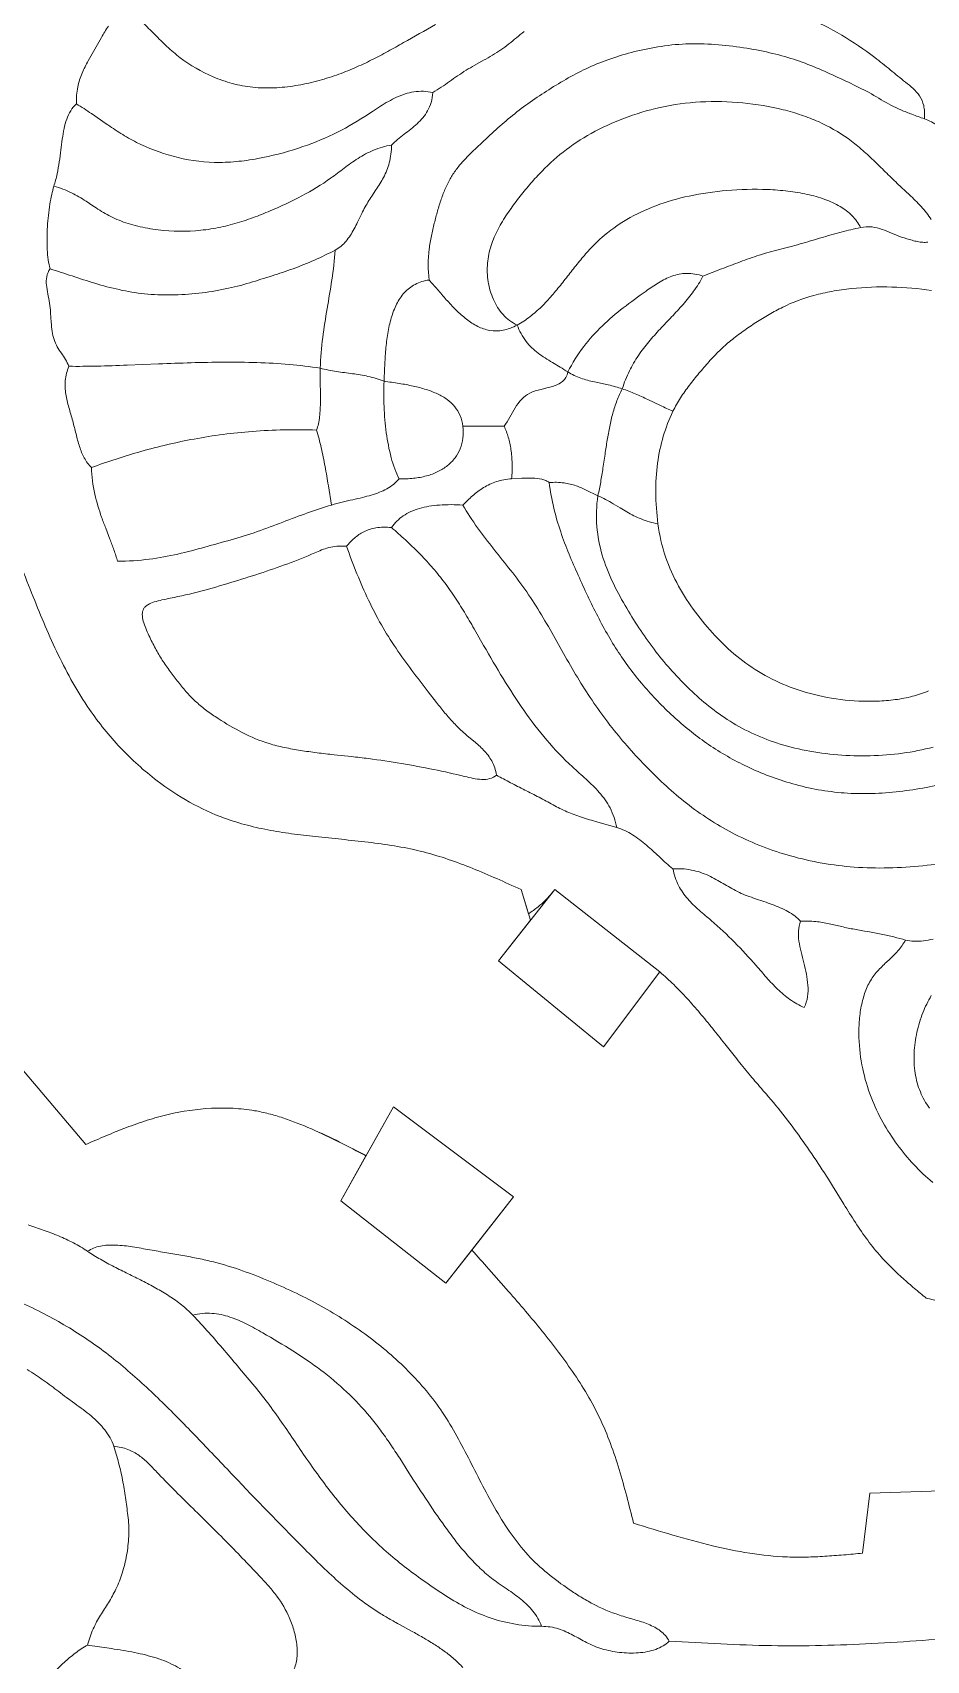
# Model space of a CAD drawing. Header units: millimetres. Extents: x 3808 to 296674, y 522 to 278159.
# Drawn here: x 112461 to 167604, y 89907 to 190394 of the extents above; entities that cross this region are included whole.
import ezdxf

# ---------------------------------------------------------------- set-up
doc = ezdxf.new("R2010")
doc.units = ezdxf.units.MM
for name, color, linetype, lineweight in [('01_MAIN_BUILDING_REBUILT', 7, 'CONTINUOUS', 18), ('02_SHARP_BUILDINGS', 7, 'CONTINUOUS', 18), ('03_SMOOTH_PATHS_WATER_BRIDGES', 7, 'CONTINUOUS', 18)]:
    doc.layers.add(name, color=color, linetype=linetype, lineweight=lineweight)

msp = doc.modelspace()

# ---------------------------------------------------------------- linework, layer by layer
at = {"layer": '01_MAIN_BUILDING_REBUILT'}
for points in [[(169264, 111883, -0.0027743), (167593, 112269, -0.0022976), (166865, 112876, -0.0069326), (166150, 113496, -0.0116647), (165462, 114138, -0.0164795), (164815, 114815, -0.0227242), (163982, 115844, -0.0146463), (163224, 116938, -0.0067218), (162509, 118070), (161806, 119213, 0.0174207), (159727, 122325, 0.0115743), (158602, 123809, 0.0135024), (157407, 125231, -0.0086624), (156654, 126112, -0.004691), (155907, 127034), (155159, 127979, 0.0024326), (154403, 128928, 0.005947), (153632, 129864, 0.0096452), (152839, 130768, 0.0136631), (152016, 131622, 0.0180909), (151157, 132407), (147685, 127778), (141204, 133102), (143177, 135601), (142593, 137500, 0.0026844), (141109, 138165, 0.0081116), (139618, 138795, 0.0136786), (138109, 139357, 0.0193514), (136574, 139815, 0.0191104), (134984, 140152, 0.0122536), (133367, 140391, 0.0055045), (131734, 140572, -0.0011124), (130093, 140741, -0.0066998), (128615, 140916, -0.01227), (127150, 141147, -0.0180159), (125710, 141463, -0.0238113), (124306, 141898, -0.0400846), (122141, 142896, -0.0351685), (120139, 144213, -0.0408077), (117878, 146250, -0.0385411), (115972, 148611, -0.0216994), (114947, 150257, -0.0164502), (114048, 151978, -0.0112366), (113243, 153753, -0.0061441), (112500, 155556, -0.0096737), (111019, 159463, -0.0133511)], [(109259, 129398), (115741, 121759, -0.002765), (116989, 122293, -0.0083146), (118247, 122799, -0.0138826), (119525, 123247, -0.0193447), (120833, 123611, -0.04547), (123495, 123990, -0.0255554), (124835, 123988, -0.0282292), (126157, 123843, -0.0210707), (127020, 123658, -0.0166228), (127897, 123400, -0.0229081), (129664, 122719, -0.0125535), (131398, 121907, -0.0037572), (133041, 121071), (134722, 124074), (142130, 118519), (139565, 115242, 0.0020291), (140599, 114068), (141676, 112853, -0.0036658), (142743, 111625, -0.0070184), (143750, 110417, -0.0074753), (144788, 109095, -0.0121354), (145773, 107735, -0.01701), (146672, 106327, -0.0220694), (147454, 104861, -0.021942), (148110, 103302, -0.015522), (148650, 101690, -0.0091968), (149113, 100044, -0.003041), (149537, 98380, 0.0041729), (151955, 97645, 0.0124881), (154398, 96991, 0.0197358), (156700, 96530, 0.0289662), (159028, 96296, 0.0146217), (160184, 96287, 0.0104066), (161341, 96335, 0.0062119), (162499, 96422, 0.0020636), (163657, 96528), (164120, 100231), (171065, 100463)]]:
    msp.add_lwpolyline(points, format="xyb", dxfattribs=at)
at = {"layer": '02_SHARP_BUILDINGS'}
for points in [[(144676, 137500), (151157, 132407), (147685, 127778), (141204, 133102)], [(134722, 124074), (142130, 118519), (137963, 113194), (131481, 118287)]]:
    msp.add_lwpolyline(points, close=True, dxfattribs=at)
at = {"layer": '03_SMOOTH_PATHS_WATER_BRIDGES'}
for points in [[(137322, 190883, -0.001767), (135351, 189774, -0.0024244), (134374, 189230, -0.0086692), (133379, 188704, -0.0141341), (132334, 188212, -0.0181947), (131208, 187769, -0.0205939), (129982, 187393, -0.0239201), (128684, 187119, -0.0292253), (127358, 186981, -0.0368216), (126044, 187018, -0.0391088), (124782, 187254, -0.0348487), (123599, 187662, -0.0621195), (121564, 188841, -0.0251029), (120744, 189539, -0.0103549), (119995, 190275, 0.0059009), (119241, 191029, 0.0198656)], [(119241, 191029, -0.0059009), (119995, 190275, 0.0103549), (120744, 189539, 0.0251029), (121564, 188841, 0.0621195), (123599, 187662, 0.0348487), (124782, 187254, 0.0391088), (126044, 187018, 0.0368216), (127358, 186981, 0.0292253), (128684, 187119, 0.0239201), (129982, 187393, 0.0205939), (131208, 187769, 0.0181947), (132334, 188212, 0.0141341), (133379, 188704, 0.0086692), (134374, 189230, 0.0024244), (135351, 189774, 0.001767), (137322, 190883, 0.0084118)], [(142787, 190457, 0.0058045), (142316, 190073, -0.0055657), (141845, 189688, -0.0167674), (141355, 189323, -0.0171051), (140833, 188992, -0.0075054), (140288, 188683), (139738, 188379, 0.0109669), (139200, 188063, 0.0116474), (138684, 187724, 0.003064), (138181, 187372, -0.0056303), (137676, 187022, -0.0140972), (137153, 186690, -0.0527237), (137043, 186077, -0.05413), (136830, 185566, -0.0468384), (136537, 185136, -0.0336804), (136184, 184765, -0.0187724), (135793, 184433, -0.0040238), (135386, 184117, 0.0105819), (134983, 183796, 0.0254815), (134606, 183449, -0.0634687), (134462, 182346, -0.0545152), (134112, 181452, -0.0175551), (133888, 181055, -0.0094026), (133646, 180675), (133397, 180303, 0.0079216), (133153, 179925, 0.0176507), (132927, 179528, 0.0079253), (132717, 179110), (132512, 178686, -0.0100797), (132299, 178270, -0.0199475), (132066, 177877, -0.0311099), (131802, 177519, -0.0430251), (131496, 177211, -0.053155), (131134, 176968, -0.0197404), (130925, 175122, -0.0050839), (130633, 173357, 0.0109456), (130361, 171575, 0.0240819), (130208, 169676, 0.0265558), (131220, 169471, 0.0039929), (132190, 169337, -0.0210752), (133153, 169170, -0.0406934), (134144, 168866, -0.0027352), (134183, 169819, -0.0103362), (134251, 170820, -0.0187036), (134377, 171822, -0.0298176), (134590, 172775, -0.0458212), (134922, 173630, -0.0675038), (135401, 174338, -0.0877766), (136058, 174849, -0.0895142), (136921, 175116, -0.0586753), (136927, 177025, -0.0212215), (137064, 177846, -0.0105821), (137245, 178622, -0.0072904), (137446, 179378, -0.0135554), (137672, 180108, -0.0208077), (137939, 180797, -0.0292861), (138261, 181432, -0.0305656), (138646, 182003, -0.0225791), (139084, 182522, -0.0137705), (139557, 183007, -0.004808), (140048, 183473, -0.004904), (141044, 184395, -0.0133673), (142073, 185279, -0.0160079), (143160, 186101, -0.0126918), (144307, 186868, -0.0140345), (145511, 187589, -0.0200577), (146779, 188236, -0.023583), (148130, 188778, -0.0227608), (149605, 189216, -0.0240533), (151236, 189543, -0.0301494), (152985, 189700, -0.0277995), (154785, 189642, -0.0192354), (156530, 189424, -0.0186458), (158127, 189105, -0.0230456), (159596, 188682, -0.0191773), (160978, 188147, -0.0076686), (162305, 187548, -0.0084022), (163596, 186929, -0.0225652), (164820, 186246, 0.0393876), (166031, 185620, 0.0111118), (166709, 185349, 0.0046857), (167477, 185069, 0.0377445), (167487, 185507, 0.0435048), (167435, 185882, 0.0896606), (167178, 186480, 0.0605963), (166780, 186938, 0.0180064), (166314, 187328, -0.0017807), (165373, 188093, 0.0075456), (164421, 188849, 0.0299669), (162381, 190234, 0.0347918), (160105, 191367, 0.0147903)], [(168315, 184619, 0.0720093), (167477, 185069, 0.0377445), (167487, 185507, 0.0435048), (167435, 185882, 0.0896606), (167178, 186480, 0.0605963), (166780, 186938, 0.0180064), (166314, 187328, -0.0017807), (165373, 188093, 0.0075456), (164421, 188849, 0.0299669), (162381, 190234, 0.0347918), (160105, 191367, 0.0147903)], [(167998, 119417, -0.0368386), (166825, 120513, -0.0292216), (165805, 121759, -0.0299958), (164918, 123131, -0.0365926), (164192, 124677, -0.0393694), (163673, 126436, -0.044444), (163441, 128351, -0.0254012), (163461, 129337, -0.0304783), (163587, 130297, -0.0395115), (163832, 131186, -0.0538305), (164208, 131957, -0.0483648), (164713, 132589, -0.0134066), (165285, 133144, 0.0228871), (165846, 133711, 0.0565808), (166319, 134375, 0.013549), (165604, 134564, 0.0083275), (164816, 134737, 0.0075232), (163165, 135040, -0.0162808), (162379, 135207, 0.0071362), (161605, 135386, 0.0279761), (160779, 135516, 0.0390893), (159838, 135532, 0.0758459), (159712, 134936, 0.0493692), (159740, 134304, 0.0245535), (159867, 133645, 0.0044589), (160038, 132967, -0.0136697), (160198, 132276, -0.03273), (160293, 131582, -0.0532459), (160269, 130890, -0.0697198), (160069, 130208, -0.0515448), (159184, 130710, -0.0372608), (158425, 131342, -0.0199131), (157746, 132055, -0.0023662), (157099, 132798, 0.0153818), (155766, 134238, 0.0203739), (154333, 135579, -0.0033954), (153583, 136219, -0.0127678), (153222, 136554, -0.0201667), (152883, 136911, -0.0605966), (152317, 137735, -0.0745902), (151968, 138773, -0.0126314), (151556, 139122, -0.0054444), (151151, 139490), (150748, 139863, 0.0082938), (150338, 140227, 0.0154314), (149914, 140569, 0.0229326), (149471, 140875, 0.0680622), (148495, 141319), (147328, 141656, -0.0091917), (146323, 141964, -0.0206092), (145424, 142300, -0.0287709), (144571, 142720, 0.0093131), (143708, 143186, 0.0025784), (142828, 143635, -0.0040139), (141948, 144086, -0.0107659), (141088, 144560, -0.1141125), (140659, 144338, -0.0748286), (140165, 144291, -0.0377346), (139640, 144357, -0.0110807), (139117, 144475, 0.0089798), (137209, 144904, 0.0080913), (135213, 145272, 0.0105737), (133180, 145578, 0.0046071), (132128, 145700), (131063, 145814, -0.0043236), (130012, 145936, -0.0079774), (128985, 146081, -0.013296), (127994, 146263, -0.0211001), (127058, 146502, -0.0441634), (125391, 147183, -0.0271907), (123911, 148050, -0.0145478), (123215, 148531, -0.0250537), (122568, 149058, -0.0256396), (121988, 149646, -0.0148124), (121453, 150285, -0.0110029), (120940, 150959, -0.0150562), (120465, 151655, -0.0175545), (120041, 152375, -0.0142498), (119638, 153175, -0.0132427), (119441, 153618, -0.0319269), (119288, 154062, -0.0660661), (119228, 154474, -0.0554013), (119249, 154657, -0.0728613), (119311, 154818, -0.0714449), (119420, 154955, -0.052317), (119569, 155069, -0.0590952), (119966, 155245, -0.0248419), (120445, 155371, -0.0046759), (120954, 155474, 0.0157451), (122849, 155915, 0.009101), (124682, 156439, 0.005468), (126462, 157002, 0.0097963), (128210, 157606, 0.012918), (129880, 158279, -0.0089964), (130294, 158453, -0.0295862), (130736, 158599, -0.0426207), (131237, 158685, -0.0448271), (131829, 158681, -0.0382086), (132311, 159182, -0.0646011), (132898, 159579, -0.0756361), (133644, 159817, -0.034648), (134094, 159858, -0.0303613), (134606, 159838, -0.0982802), (135330, 160561, -0.042014), (135794, 160820, -0.0354033), (136323, 161015, -0.0290111), (136912, 161149, -0.0234961), (137558, 161227, -0.0342643), (139005, 161227, -0.017967), (139606, 161797, -0.0400699), (140283, 162303, -0.0596441), (141072, 162676, -0.0688287), (142014, 162847, 0.0265958), (142045, 163804, 0.0310958), (141973, 164659, 0.0353896), (141807, 165418, 0.0386568), (141551, 166088), (139005, 166088, -0.0598891), (139008, 165356, -0.0659061), (138842, 164703, -0.0666483), (138522, 164137, -0.062056), (138060, 163664, -0.0546321), (137470, 163292, -0.0470276), (136766, 163027, -0.0406046), (135961, 162877, -0.0356562), (135069, 162847, -0.091917), (134310, 162228, -0.0329478), (133858, 162015, -0.0219104), (133359, 161845, -0.0118357), (132813, 161698, -0.0034097), (132221, 161558, 0.0124309), (130903, 161227, 0.0170552), (129424, 160743, 0.0043836), (127898, 160172, -0.0067464), (126326, 159592, -0.0175823), (124712, 159085, 0.0014811), (123086, 158629, -0.0123836), (121429, 158203, -0.0238147), (119663, 157886, -0.0305498), (117708, 157755, 0.0128509), (117481, 158453, 0.006735), (117231, 159129), (116973, 159797, -0.0065012), (116722, 160472, -0.0306541), (116302, 161904, -0.0451883), (116088, 163542, -0.0754857), (115651, 164132, -0.0450639), (115357, 164837, -0.0175121), (115140, 165617, 0.0054057), (114934, 166431, 0.0010191), (114700, 167247, -0.029624), (114515, 168070, -0.0601964), (114480, 168914, -0.0791576), (114699, 169792, 0.0428772), (114489, 170211, 0.0121311), (114236, 170602, -0.0192203), (113987, 170999, -0.0476835), (113788, 171440, -0.0430422), (113672, 171949, -0.0183084), (113613, 172511), (113571, 173100, 0.018118), (113507, 173690, 0.0106847), (113402, 174260, -0.0260782), (113317, 174804, -0.0704453), (113336, 175321, -0.1041708), (113542, 175810, -0.0329728), (113429, 176363, -0.0216784), (113368, 177002, -0.0285328), (113379, 178415, -0.0237275), (113530, 179799, -0.0146184), (113643, 180402, -0.021121), (113773, 180903, 0.023242), (113972, 181671, 0.0150513), (114106, 182420, 0.005893), (114204, 183142, -0.0045862), (114295, 183827, -0.0172273), (114407, 184464, -0.0328996), (114569, 185044, -0.0508453), (114811, 185558, -0.0654431), (115162, 185995, -0.0557898), (115252, 187037, -0.0499168), (115521, 187897, -0.028619), (115897, 188648), (116308, 189363), (116707, 190090, -0.0297753), (117142, 190783, -0.0627131)], [(142787, 190457, 0.0058045), (142316, 190073, -0.0055657), (141845, 189688, -0.0167674), (141355, 189323, -0.0171051), (140833, 188992, -0.0075054), (140288, 188683), (139738, 188379, 0.0109669), (139200, 188063, 0.0116474), (138684, 187724, 0.003064), (138181, 187372, -0.0056303), (137676, 187022, -0.0140972), (137153, 186690, 0.095736), (135985, 186733, 0.0390888), (135440, 186604, 0.0302579), (134916, 186399, 0.0212654), (134409, 186139, 0.0128449), (133915, 185842, 0.0049555), (133431, 185526), (132952, 185211, -0.0319627), (131016, 184120, -0.0327489), (128866, 183262, -0.0338477), (126349, 182613, -0.0226664), (125014, 182429, -0.0285747), (123677, 182381, -0.0592345), (121125, 182754, -0.0523459), (118876, 183615, -0.0216206), (117903, 184169, -0.0110294), (116994, 184769), (116097, 185387, 0.012353), (115162, 185995, -0.0557898), (115252, 187037, -0.0499168), (115521, 187897, -0.028619), (115897, 188648), (116308, 189363), (116707, 190090, -0.0297753), (117142, 190783, -0.0627131)], [(167906, 178848, 0.0384066), (167271, 179658, 0.0195138), (166551, 180384), (165803, 181081, -0.0052642), (165068, 181796, 0.0038199), (164334, 182513, 0.0129008), (163576, 183205, 0.0218781), (162770, 183845, 0.0511671), (160938, 184893, 0.0232295), (159899, 185299, 0.021011), (158770, 185629, 0.0364112), (156272, 186053, 0.0378395), (153664, 186112, 0.0402249), (151183, 185770, 0.0366212), (148919, 185094, 0.0367808), (146919, 184165, 0.0392411), (145192, 183015, 0.0369133), (143715, 181659, 0.0144382), (143039, 180899, 0.011128), (142383, 180080, 0.0155254), (141744, 179200, 0.0282742), (141176, 178255, 0.0424704), (140748, 177241, 0.0566725), (140528, 176156, 0.0602546), (140571, 175016, 0.0645161), (140890, 173921, 0.079884), (141487, 172988, 0.1009972), (142361, 172338, -0.0386939), (141914, 172132, -0.0427733), (141484, 172014, -0.0881917), (140672, 172009, -0.0727028), (139920, 172259, -0.0497948), (139225, 172701, -0.0306635), (138581, 173270, -0.0161082), (137986, 173905, -0.0034496), (137434, 174541, 0.0111866), (136921, 175116, -0.0586753), (136927, 177025, -0.0212215), (137064, 177846, -0.0105821), (137245, 178622, -0.0072904), (137446, 179378, -0.0135554), (137672, 180108, -0.0208077), (137939, 180797, -0.0292861), (138261, 181432, -0.0305656), (138646, 182003, -0.0225791), (139084, 182522, -0.0137705), (139557, 183007, -0.004808), (140048, 183473, -0.004904), (141044, 184395, -0.0133673), (142073, 185279, -0.0160079), (143160, 186101, -0.0126918), (144307, 186868, -0.0140345), (145511, 187589, -0.0200577), (146779, 188236, -0.023583), (148130, 188778, -0.0227608), (149605, 189216, -0.0240533), (151236, 189543, -0.0301494), (152985, 189700, -0.0277995), (154785, 189642, -0.0192354), (156530, 189424, -0.0186458), (158127, 189105, -0.0230456), (159596, 188682, -0.0191773), (160978, 188147, -0.0076686), (162305, 187548, -0.0084022), (163596, 186929, -0.0225652), (164820, 186246, 0.0393876), (166031, 185620, 0.0111118), (166709, 185349, 0.0046857), (167477, 185069, -0.0720093), (168315, 184619, -0.0244226)], [(167906, 178848, 0.0384066), (167271, 179658, 0.0195138), (166551, 180384), (165803, 181081, -0.0052642), (165068, 181796, 0.0038199), (164334, 182513, 0.0129008), (163576, 183205, 0.0218781), (162770, 183845, 0.0511671), (160938, 184893, 0.0232295), (159899, 185299, 0.021011), (158770, 185629, 0.0364112), (156272, 186053, 0.0378395), (153664, 186112, 0.0402249), (151183, 185770, 0.0366212), (148919, 185094, 0.0367808), (146919, 184165, 0.0392411), (145192, 183015, 0.0369133), (143715, 181659, 0.0144382), (143039, 180899, 0.011128), (142383, 180080, 0.0155254), (141744, 179200, 0.0282742), (141176, 178255, 0.0424704), (140748, 177241, 0.0566725), (140528, 176156, 0.0602546), (140571, 175016, 0.0645161), (140890, 173921, 0.079884), (141487, 172988, 0.1009972), (142361, 172338, 0.0376363), (143149, 172857, 0.0294145), (143852, 173471, 0.0201976), (144494, 174154, 0.0110248), (145096, 174882, 0.0021382), (145682, 175629, -0.0066501), (146275, 176370, -0.0156046), (146897, 177081, -0.0247403), (147571, 177736, -0.0467798), (149114, 178848, -0.0428949), (150914, 179704, -0.0374073), (152972, 180304, -0.0316188), (155289, 180643, -0.0309798), (157810, 180704, -0.0195932), (159061, 180606, -0.0248196), (160251, 180407, -0.0331096), (161336, 180094, -0.0459079), (162275, 179656, -0.0640022), (163024, 179081, -0.0830413), (163542, 178356, -0.0765968), (164250, 178391, -0.0567616), (164872, 178246, -0.0182303), (165459, 178011, 0.0211677), (166065, 177773, 0.0137341), (166724, 177568, 0.018848), (167058, 177490, 0.0299097), (167384, 177446, 0.0454202), (167690, 177451, 0.0654783)], [(167690, 177451, -0.0454202), (167384, 177446, -0.0299097), (167058, 177490, -0.018848), (166724, 177568, -0.0137341), (166065, 177773, -0.0211677), (165459, 178011, 0.0182303), (164872, 178246, 0.0567616), (164250, 178391, 0.0765968), (163542, 178356, 0.0159125), (162347, 178074, 0.0063243), (161096, 177720, -0.0015945), (159815, 177346, -0.0093999), (158532, 177000, 0.0166155), (157293, 176650, 0.0115452), (156111, 176241, 0.0056369), (154961, 175799), (153819, 175347, -0.0325717), (153243, 174433, -0.0224318), (152588, 173612, -0.0106047), (151887, 172843, 0.0016937), (151173, 172088, 0.0138583), (150479, 171306, 0.0251916), (149837, 170458, 0.0343164), (149280, 169503, 0.0394219), (148843, 168403, -0.0170819), (149639, 168093, -0.0091777), (150418, 167742), (151191, 167374, 0.0065482), (151968, 167014, -0.0295879), (152433, 167843, -0.0207005), (152978, 168619, -0.0118526), (153573, 169359, -0.0031567), (154186, 170077, -0.0243907), (154834, 170757, -0.0198036), (155544, 171382, -0.0154652), (156300, 171958, -0.0114283), (157086, 172493, -0.0126208), (157894, 172991, -0.0182083), (158742, 173444, -0.0470046), (160661, 174167, -0.0219117), (161774, 174417, -0.0182977), (162970, 174587, -0.0321077), (165475, 174687, -0.0321043), (167921, 174472, -0.0363818)], [(167921, 174472, 0.0321043), (165475, 174687, 0.0321077), (162970, 174587, 0.0182977), (161774, 174417, 0.0219117), (160661, 174167, 0.0470046), (158742, 173444, 0.0182083), (157894, 172991, 0.0126208), (157086, 172493, 0.0114283), (156300, 171958, 0.0154652), (155544, 171382, 0.0198036), (154834, 170757, 0.0243907), (154186, 170077, 0.0031567), (153573, 169359, 0.0118526), (152978, 168619, 0.0207005), (152433, 167843, 0.0295879), (151968, 167014, 0.0402562), (151373, 165475, 0.0386664), (151018, 163810, 0.0351947), (150906, 162010, 0.0307406), (151042, 160069, 0.049594), (151514, 158030, 0.0438567), (152315, 156219, 0.0351639), (153357, 154608, 0.0255698), (154558, 153172, 0.035431), (155900, 151903, 0.039294), (157442, 150832, 0.0410364), (159204, 149991, 0.040202), (161207, 149409, 0.038611), (163431, 149127, 0.02137), (164569, 149120, 0.0245333), (165683, 149215, 0.0294052), (166746, 149421, 0.0363498), (167727, 149750, 0.045479)], [(169387, 144216, -0.0361445), (166159, 143571, -0.020877), (164446, 143427, -0.0250846), (162743, 143440, -0.0512253), (159538, 143971, -0.0422594), (156705, 145007, -0.0391768), (154305, 146352, -0.0345057), (152226, 147968, -0.0306665), (150348, 149854, -0.0333387), (148704, 151993, -0.0157154), (147985, 153151, -0.0121641), (147326, 154359, -0.0086731), (146710, 155609, -0.0053034), (146122, 156891, -0.0079555), (145555, 158205, -0.0159583), (145040, 159575, -0.0226341), (144618, 161035, -0.0272651), (144329, 162616, 0.0651875), (144128, 162736, 0.0450259), (143883, 162817, 0.0493684), (143301, 162887, 0.0198235), (142654, 162880), (142014, 162847, 0.0688287), (141072, 162676, 0.0596441), (140283, 162303, 0.0400699), (139606, 161797, 0.017967), (139005, 161227, 0.0247222), (139916, 159821, 0.0119959), (140920, 158497, -0.0011805), (141951, 157198, -0.0143236), (142944, 155864, -0.01612), (143851, 154453, -0.0071574), (144699, 152988, 0.0015075), (145535, 151508, 0.0101939), (146401, 150052, 0.0283596), (148341, 147320, 0.0267845), (150534, 144859, 0.0151529), (151713, 143736, 0.0189659), (152968, 142695, 0.0461342), (155813, 140898, 0.0487349), (159225, 139569, 0.0504054), (163150, 138880, 0.0237765), (165260, 138828, 0.021605), (167389, 138967, 0.0217253), (169451, 139281, 0.024414)], [(168023, 146291, -0.0319746), (166131, 145909, -0.0283864), (164140, 145752, -0.0264282), (162129, 145812, -0.0270418), (160177, 146079, -0.0305825), (158362, 146543, -0.0661098), (155314, 147996, -0.0277531), (154032, 148935, -0.0220065), (152869, 149982, -0.0364836), (150800, 152329, -0.0318461), (149012, 155031, -0.0220649), (148224, 156527, -0.0373067), (147606, 158140, -0.0509541), (147273, 159893, -0.0588318), (147338, 161806, -0.0053076), (146653, 162133, 0.0273264), (145990, 162415, 0.0515888), (145249, 162595, 0.0526373), (144329, 162616, 0.0272651), (144618, 161035, 0.0226341), (145040, 159575, 0.0159583), (145555, 158205, 0.0079555), (146122, 156891, 0.0053034), (146710, 155609, 0.0086731), (147326, 154359, 0.0121641), (147985, 153151, 0.0157154), (148704, 151993, 0.0333387), (150348, 149854, 0.0306665), (152226, 147968, 0.0345057), (154305, 146352, 0.0391768), (156705, 145007, 0.0422594), (159538, 143971, 0.0512253), (162743, 143440, 0.0250846), (164446, 143427, 0.020877), (166159, 143571, 0.0361445), (169387, 144216, 0.0228572)], [(167727, 149750, -0.0363498), (166746, 149421, -0.0294052), (165683, 149215, -0.0245333), (164569, 149120, -0.02137), (163431, 149127, -0.038611), (161207, 149409, -0.040202), (159204, 149991, -0.0410364), (157442, 150832, -0.039294), (155900, 151903, -0.035431), (154558, 153172, -0.0255698), (153357, 154608, -0.0351639), (152315, 156219, -0.0438567), (151514, 158030, -0.049594), (151042, 160069, -0.0538836), (149999, 160367, -0.0349456), (149123, 160804, -0.0053674), (148706, 161052), (148280, 161308, 0.0270928), (147338, 161806, 0.0588318), (147273, 159893, 0.0509541), (147606, 158140, 0.0373067), (148224, 156527, 0.0220649), (149012, 155031, 0.0318461), (150800, 152329, 0.0364836), (152869, 149982, 0.0220065), (154032, 148935, 0.0277531), (155314, 147996, 0.0661098), (158362, 146543, 0.0305825), (160177, 146079, 0.0270418), (162129, 145812, 0.0264282), (164140, 145752, 0.0283864), (166131, 145909, 0.0319746), (168023, 146291, 0.0377939)], [(168024, 134429, -0.0162609), (167417, 134332, -0.0359417), (166839, 134300, -0.0655963), (166319, 134375, 0.013549), (165604, 134564, 0.0083275), (164816, 134737, 0.0075232), (163165, 135040, -0.0162808), (162379, 135207, 0.0071362), (161605, 135386, 0.0279761), (160779, 135516, 0.0390893), (159838, 135532, 0.0467271), (159476, 135867, 0.0357095), (159056, 136142, 0.0248278), (158591, 136372, 0.0152265), (158095, 136570, 0.0067962), (157581, 136750), (157062, 136925, -0.0089846), (156552, 137108, -0.0177156), (156063, 137313, -0.0176111), (155606, 137549, -0.0067663), (155166, 137803, 0.0045998), (154728, 138059, 0.0156021), (154275, 138299, 0.0577879), (153254, 138668, 0.0348291), (152652, 138762, 0.0337962), (151968, 138773, -0.0126314), (151556, 139122, -0.0054444), (151151, 139490), (150748, 139863, 0.0082938), (150338, 140227, 0.0154314), (149914, 140569, 0.0229326), (149471, 140875, 0.0680622), (148495, 141319, 0.0745994), (148084, 142528, 0.0591103), (147423, 143488, 0.0188041), (147031, 143907, 0.0110024), (146614, 144301, 0.0031877), (146187, 144684, -0.0046079), (145760, 145068, -0.0306171), (144178, 146724, -0.0231019), (142771, 148556, -0.0152674), (141490, 150518, -0.0076246), (140288, 152559), (139699, 153589, 0.0055745), (139099, 154609, 0.0107843), (138472, 155601, 0.0162276), (137799, 156547, 0.0174921), (137068, 157436, 0.0142618), (136285, 158274, 0.0109179), (135460, 159071, 0.0075554), (134606, 159838, -0.0982802), (135330, 160561, -0.042014), (135794, 160820, -0.0354033), (136323, 161015, -0.0290111), (136912, 161149, -0.0234961), (137558, 161227, -0.0342643), (139005, 161227, 0.0247222), (139916, 159821, 0.0119959), (140920, 158497, -0.0011805), (141951, 157198, -0.0143236), (142944, 155864, -0.01612), (143851, 154453, -0.0071574), (144699, 152988, 0.0015075), (145535, 151508, 0.0101939), (146401, 150052, 0.0283596), (148341, 147320, 0.0267845), (150534, 144859, 0.0151529), (151713, 143736, 0.0189659), (152968, 142695, 0.0461342), (155813, 140898, 0.0487349), (159225, 139569, 0.0504054), (163150, 138880, 0.0237765), (165260, 138828, 0.021605), (167389, 138967, 0.0217253), (169451, 139281, 0.024414)], [(111019, 159463, 0.0096737), (112500, 155556, 0.0061441), (113243, 153753, 0.0112366), (114048, 151978, 0.0164502), (114947, 150257, 0.0216994), (115972, 148611, 0.0385411), (117878, 146250, 0.0408077), (120139, 144213, 0.0351685), (122141, 142896, 0.0400846), (124306, 141898, 0.0238113), (125710, 141463, 0.0180159), (127150, 141147, 0.01227), (128615, 140916, 0.0066998), (130093, 140741, 0.0011124), (131734, 140572, -0.0055045), (133367, 140391, -0.0122536), (134984, 140152, -0.0191104), (136574, 139815, -0.0193514), (138109, 139357, -0.0136786), (139618, 138795, -0.0081116), (141109, 138165, -0.0026844), (142593, 137500), (143055, 135996, 0.0219474), (143648, 136430, 0.0252858), (144080, 136814, 0.0221272), (144405, 137165, 0.0090844), (144676, 137500), (151157, 132407, -0.0180909), (152016, 131622, -0.0136631), (152839, 130768, -0.0096452), (153632, 129864, -0.005947), (154403, 128928, -0.0024326), (155159, 127979), (155907, 127034, 0.004691), (156654, 126112, 0.0086624), (157407, 125231, -0.0135024), (158602, 123809, -0.0115743), (159727, 122325, -0.0174207), (161806, 119213), (162509, 118070, 0.0067218), (163224, 116938, 0.0146463), (163982, 115844, 0.0227242), (164815, 114815, 0.0164795), (165462, 114138, 0.0116647), (166150, 113496, 0.0069326), (166865, 112876, 0.0022976), (167593, 112269, 0.0027743), (169264, 111883, 0.0083776)], [(168024, 134429, -0.0162609), (167417, 134332, -0.0359417), (166839, 134300, -0.0655963), (166319, 134375, -0.0565808), (165846, 133711, -0.0228871), (165285, 133144, 0.0134066), (164713, 132589, 0.0483648), (164208, 131957, 0.0538305), (163832, 131186, 0.0395115), (163587, 130297, 0.0304783), (163461, 129337, 0.0254012), (163441, 128351, 0.044444), (163673, 126436, 0.0393694), (164192, 124677, 0.0365926), (164918, 123131, 0.0299958), (165805, 121759, 0.0292216), (166825, 120513, 0.0368386), (167998, 119417, 0.0888269)], [(167907, 130945, 0.0450445), (167381, 129885, 0.0400456), (167016, 128679, 0.0419372), (166847, 127408, 0.0501979), (166910, 126156, 0.0588429), (167230, 125001, 0.0641867), (167799, 123998, 0.070267)], [(167799, 123998, -0.0641867), (167230, 125001, -0.0588429), (166910, 126156, -0.0501979), (166847, 127408, -0.0419372), (167016, 128679, -0.0400456), (167381, 129885, -0.0450445), (167907, 130945, -0.0389541)], [(171065, 100463), (164120, 100231), (163657, 96528, -0.0020636), (162499, 96422, -0.0062119), (161341, 96335, -0.0104066), (160184, 96287, -0.0146217), (159028, 96296, -0.0289662), (156700, 96530, -0.0197358), (154398, 96991, -0.0124881), (151955, 97645, -0.0041729), (149537, 98380, 0.003041), (149113, 100044, 0.0091968), (148650, 101690, 0.015522), (148110, 103302, 0.021942), (147454, 104861, 0.0220694), (146672, 106327, 0.01701), (145773, 107735, 0.0121354), (144788, 109095, 0.0074753), (143750, 110417, 0.0070184), (142743, 111625, 0.0036658), (141676, 112853), (140599, 114068, -0.0020291), (139565, 115242), (137963, 113194), (131481, 118287), (133030, 121053, 0.0048291), (131393, 121899, 0.013224), (129662, 122717, 0.0232973), (127897, 123400, 0.0167218), (127020, 123658, 0.021103), (126157, 123843, 0.0282292), (124835, 123988, 0.0255554), (123495, 123990, 0.04547), (120833, 123611, 0.0193447), (119525, 123247, 0.0138826), (118247, 122799, 0.0083146), (116989, 122293, 0.002765), (115741, 121759), (109259, 129398)], [(170469, 91420, -0.0125505), (164242, 90951, -0.0070889), (161139, 90832, -0.0098543), (158048, 90820, -0.0076059), (154927, 90926, -0.0007698), (151736, 91088, -0.0617545), (151359, 90800, -0.0481794), (150904, 90590, -0.0372333), (150389, 90451, -0.0296028), (149833, 90378, -0.0464265), (148673, 90406, -0.0428237), (147574, 90626, -0.0282938), (147088, 90801, -0.018896), (146641, 91012, -0.0075094), (146215, 91241, 0.0047766), (145796, 91470, 0.0171187), (145367, 91680, 0.0283121), (144913, 91853, 0.077111), (143866, 92014, -0.0830235), (140682, 92541, -0.0346736), (139278, 93135, -0.0268545), (137962, 93895, -0.0092485), (136714, 94734, -0.0115846), (135531, 95604, -0.0293284), (133346, 97497, -0.0149574), (132338, 98546, -0.0125368), (131382, 99658, -0.0184186), (129601, 102019, -0.0040464), (128762, 103240, 0.0021768), (127929, 104461, 0.008478), (127075, 105659, 0.0148873), (126170, 106810), (125233, 107930, 0.0025295), (124293, 109045, 0.0054267), (123333, 110146, 0.0082456), (122338, 111227, 0.0330873), (121652, 111854, 0.0249846), (120890, 112403, 0.0170528), (120073, 112893, 0.0096507), (119220, 113345, 0.0026628), (118352, 113778, -0.0042385), (117488, 114212, -0.0114371), (116650, 114667, -0.01925), (115856, 115162, 0.0296352), (114981, 115684, 0.0212528), (114064, 116111, 0.0126155), (113124, 116474, 0.0039807), (112180, 116802, -0.0048515)], [(112180, 116802, -0.0039807), (113124, 116474, -0.0126155), (114064, 116111, -0.0212528), (114981, 115684, -0.0296352), (115856, 115162, -0.0594509), (116225, 115364, -0.0472652), (116643, 115487, -0.0349414), (117102, 115544, -0.0247778), (117592, 115546, -0.027306), (118635, 115435, -0.0059879), (119701, 115252, 0.0018505), (120735, 115073, -0.0021015), (121730, 114900, -0.0064333), (122691, 114717, -0.0109401), (123624, 114504, -0.0227277), (125420, 113960, -0.0154133), (127124, 113297, -0.0127434), (128736, 112569, -0.0145268), (130269, 111774, -0.0323011), (133124, 109938, -0.0379994), (135638, 107772, -0.0222158), (136753, 106546, -0.0256554), (137756, 105206, -0.0206995), (138639, 103747, -0.0085636), (139448, 102216, 0.001893), (140242, 100667, 0.0114454), (141069, 99153, 0.0217839), (141979, 97722, 0.0329124), (143021, 96422, 0.033672), (144228, 95286, 0.0237135), (145570, 94286, 0.0117596), (146280, 93827, 0.0161714), (147025, 93402, 0.0429641), (148667, 92704, 0.0076611), (149116, 92567), (149570, 92436, -0.0084086), (150018, 92298, -0.0173076), (150447, 92141, -0.0277479), (150846, 91954, -0.0398303), (151201, 91724, -0.1134662), (151736, 91088, 0.0007698), (154927, 90926, 0.0076059), (158048, 90820, 0.0098543), (161139, 90832, 0.0070889), (164242, 90951, 0.0125505), (170469, 91420, 0.0080199)], [(110219, 112664, -0.0231431), (113183, 111298, -0.0294787), (115897, 109682, -0.015136), (117150, 108769, -0.0125344), (118343, 107794, -0.009794), (119487, 106772, -0.0069902), (120594, 105712, -0.0076961), (122741, 103528, -0.0007553), (124852, 101308, 0.0046601), (129121, 96911, 0.0043259), (130205, 95828, 0.0110164), (131321, 94780, 0.0175846), (132499, 93793, 0.0236946), (133769, 92898, 0.0104394), (134445, 92491, 0.0051094), (135139, 92101), (135839, 91718, -0.0052036), (136532, 91328, -0.0105335), (137208, 90920, -0.0161517), (137853, 90482, -0.0220309), (138456, 90002, -0.0278857), (139005, 89468, -0.0364068)], [(139005, 89468, 0.0278857), (138456, 90002, 0.0220309), (137853, 90482, 0.0161517), (137208, 90920, 0.0105335), (136532, 91328, 0.0052036), (135839, 91718), (135139, 92101, -0.0051094), (134445, 92491, -0.0104394), (133769, 92898, -0.0236946), (132499, 93793, -0.0175846), (131321, 94780, -0.0110164), (130205, 95828, -0.0043259), (129121, 96911, -0.0046601), (124852, 101308, 0.0007553), (122741, 103528, 0.0076961), (120594, 105712, 0.0069902), (119487, 106772, 0.009794), (118343, 107794, 0.0125344), (117150, 108769, 0.015136), (115897, 109682, 0.0294787), (113183, 111298, 0.0231431), (110219, 112664, 0.0084427)], [(112133, 107863, -0.0168916), (113122, 107209, -0.0117518), (114074, 106499, 0.0080944), (114561, 106132), (115069, 105765, -0.0058308), (115577, 105390, -0.0128545), (116067, 104999, -0.0207211), (116521, 104584, -0.0297748), (116920, 104139, -0.0397212), (117245, 103655, -0.0489447), (117477, 103125, -0.0696306), (118342, 102930, -0.0630805), (119029, 102559, -0.0393511), (119601, 102075, -0.0102757), (120120, 101537, 0.0066205), (121166, 100463, 0.0024462), (122230, 99409, -0.0036146), (124349, 97307, -0.006038), (126435, 95139, -0.0065491), (126932, 94601, -0.0169865), (127404, 94038, -0.0572352), (128224, 92710, -0.0327407), (128540, 91895, -0.0396686), (128743, 91025, -0.0552812), (128778, 90165, -0.0816398), (128596, 89382, -0.0424066)], [(114408, 89784, -0.0241315), (115096, 90358, -0.0332671), (115856, 90856, -0.0480753), (116200, 91860, -0.0309969), (116649, 92693, -0.0015113), (117139, 93473, 0.0276311), (117605, 94313, 0.0346861), (117991, 95301, 0.0316722), (118262, 96404, 0.0333775), (118392, 97561, 0.0394107), (118355, 98711, 0.0068461), (118215, 99821, 0.0112037), (118036, 100912, 0.0320931), (117477, 103125, 0.0489447), (117245, 103655, 0.0397212), (116920, 104139, 0.0297748), (116521, 104584, 0.0207211), (116067, 104999, 0.0128545), (115577, 105390, 0.0058308), (115069, 105765), (114561, 106132, -0.0080944), (114074, 106499, 0.0117518), (113122, 107209, 0.0168916), (112133, 107863, 0.0435903)], [(128596, 89382, 0.0816398), (128778, 90165, 0.0552812), (128743, 91025, 0.0396686), (128540, 91895, 0.0327407), (128224, 92710, 0.0572352), (127404, 94038, 0.0169865), (126932, 94601, 0.0065491), (126435, 95139, 0.006038), (124349, 97307, 0.0036146), (122230, 99409, -0.0024462), (121166, 100463, -0.0066205), (120120, 101537, 0.0102757), (119601, 102075, 0.0393511), (119029, 102559, 0.0630805), (118342, 102930, 0.0696306), (117477, 103125, -0.0320931), (118036, 100912, -0.0112037), (118215, 99821, -0.0068461), (118355, 98711, -0.0394107), (118392, 97561, -0.0333775), (118262, 96404, -0.0316722), (117991, 95301, -0.0346861), (117605, 94313, -0.0276311), (117139, 93473, 0.0015113), (116649, 92693, 0.0309969), (116200, 91860, 0.0480753), (115856, 90856), (117321, 90640, -0.0120052), (118755, 90395, -0.0272533), (120095, 90058, -0.021006), (120710, 89835, -0.026926)], [(110470, 81472, -0.0040503), (112858, 82165, 0.0014836), (115256, 82848, 0.0016885), (117631, 83550, -0.0035137), (120013, 84245, 0.0165851), (121190, 84621, 0.0123807), (122320, 85056, 0.0081796), (123398, 85523, 0.0037847), (124421, 85995, 0.0103734), (123781, 87036, 0.0258354), (123079, 88012, 0.0420745), (122262, 88873, 0.0559748), (121278, 89565, 0.026926), (120710, 89835, 0.021006), (120095, 90058, 0.0272533), (118755, 90395, 0.0120052), (117321, 90640), (115856, 90856, 0.0332671), (115096, 90358, 0.0241315), (114408, 89784, 0.0141959), (113768, 89161, 0.0041635), (113152, 88515, -0.0051308), (111921, 87233, -0.011852)]]:
    msp.add_lwpolyline(points, format="xyb", dxfattribs=at)
for points in [[(137153, 186690, 0.095736), (135985, 186733, 0.0390888), (135440, 186604, 0.0302579), (134916, 186399, 0.0212654), (134409, 186139, 0.0128449), (133915, 185842, 0.0049555), (133431, 185526), (132952, 185211, -0.0319627), (131016, 184120, -0.0327489), (128866, 183262, -0.0338477), (126349, 182613, -0.0226664), (125014, 182429, -0.0285747), (123677, 182381, -0.0592345), (121125, 182754, -0.0523459), (118876, 183615, -0.0216206), (117903, 184169, -0.0110294), (116994, 184769), (116097, 185387, 0.012353), (115162, 185995, 0.0654431), (114811, 185558, 0.0508453), (114569, 185044, 0.0328996), (114407, 184464, 0.0172273), (114295, 183827, 0.0045862), (114204, 183142, -0.005893), (114106, 182420, -0.0150513), (113972, 181671, -0.023242), (113773, 180903, -0.0518452), (114858, 180504, -0.0190051), (115323, 180254, -0.0115937), (115757, 179985), (116178, 179706, 0.0057926), (116603, 179428, 0.0349669), (117530, 178918, 0.0390702), (118637, 178523, 0.0303397), (119886, 178262, 0.0543934), (122518, 178161, 0.0279721), (123768, 178324, 0.0234206), (124947, 178604, 0.0179658), (126061, 178969, 0.01193), (127118, 179386, 0.0228986), (129079, 180309, 0.033236), (130850, 181401, 0.005701), (131682, 182023, -0.0198687), (132538, 182626, -0.0431522), (133490, 183129, -0.0582185), (134606, 183449, -0.0254815), (134983, 183796, -0.0105819), (135386, 184117, 0.0040238), (135793, 184433, 0.0187724), (136184, 184765, 0.0336804), (136537, 185136, 0.0468384), (136830, 185566, 0.05413), (137043, 186077, 0.0527237)], [(134606, 183449, 0.0582185), (133490, 183129, 0.0431522), (132538, 182626, 0.0198687), (131682, 182023, -0.005701), (130850, 181401, -0.033236), (129079, 180309, -0.0228986), (127118, 179386, -0.01193), (126061, 178969, -0.0179658), (124947, 178604, -0.0234206), (123768, 178324, -0.0279721), (122518, 178161, -0.0543934), (119886, 178262, -0.0303397), (118637, 178523, -0.0390702), (117530, 178918, -0.0349669), (116603, 179428, -0.0057926), (116178, 179706), (115757, 179985, 0.0115937), (115323, 180254, 0.0190051), (114858, 180504, 0.0518452), (113773, 180903, 0.021121), (113643, 180402, 0.0146184), (113530, 179799, 0.0237275), (113379, 178415, 0.0285328), (113368, 177002, 0.0216784), (113429, 176363, 0.0329728), (113542, 175810, -0.0049417), (114896, 175368, 0.0074541), (116310, 174915, 0.018614), (117797, 174523, 0.0286028), (119370, 174265, 0.0292959), (121028, 174196, 0.0244657), (122712, 174305, 0.0225033), (124349, 174566, 0.0233307), (125865, 174950, 0.0032938), (127236, 175377, 0.0101346), (128531, 175817, 0.034539), (131134, 176968, 0.053155), (131496, 177211, 0.0430251), (131802, 177519, 0.0311099), (132066, 177877, 0.0199475), (132299, 178270, 0.0100797), (132512, 178686), (132717, 179110, -0.0079253), (132927, 179528, -0.0176507), (133153, 179925, -0.0079216), (133397, 180303), (133646, 180675, 0.0094026), (133888, 181055, 0.0175551), (134112, 181452, 0.0545152), (134462, 182346, 0.0634687)], [(163542, 178356, 0.0830413), (163024, 179081, 0.0640022), (162275, 179656, 0.0459079), (161336, 180094, 0.0331096), (160251, 180407, 0.0248196), (159061, 180606, 0.0195932), (157810, 180704, 0.0309798), (155289, 180643, 0.0316188), (152972, 180304, 0.0374073), (150914, 179704, 0.0428949), (149114, 178848, 0.0467798), (147571, 177736, 0.0247403), (146897, 177081, 0.0156046), (146275, 176370, 0.0066501), (145682, 175629, -0.0021382), (145096, 174882, -0.0110248), (144494, 174154, -0.0201976), (143852, 173471, -0.0294145), (143149, 172857, -0.0376363), (142361, 172338, 0.0788355), (142912, 171326, 0.035869), (143261, 170938, 0.0284674), (143651, 170603, 0.0191281), (144076, 170305, 0.0094807), (144527, 170024), (145000, 169744, -0.0077752), (145486, 169444, -0.0474569), (146459, 171005, -0.0383772), (147615, 172296, -0.0264009), (148898, 173398, -0.0116205), (150313, 174436, -0.017463), (151079, 174950, -0.0206338), (151483, 175174, -0.0291856), (151904, 175356, -0.0830132), (152811, 175530, -0.0958587), (153819, 175347), (154961, 175799, -0.0056369), (156111, 176241, -0.0115452), (157293, 176650, -0.0166155), (158532, 177000, 0.0093999), (159815, 177346, 0.0015945), (161096, 177720, -0.0063243), (162347, 178074, -0.0159125)], [(131134, 176968, -0.034539), (128531, 175817, -0.0101346), (127236, 175377, -0.0032938), (125865, 174950, -0.0233307), (124349, 174566, -0.0225033), (122712, 174305, -0.0244657), (121028, 174196, -0.0292959), (119370, 174265, -0.0286028), (117797, 174523, -0.018614), (116310, 174915, -0.0074541), (114896, 175368, 0.0049417), (113542, 175810, 0.1041708), (113336, 175321, 0.0704453), (113317, 174804, 0.0260782), (113402, 174260, -0.0106847), (113507, 173690, -0.018118), (113571, 173100), (113613, 172511, 0.0183084), (113672, 171949, 0.0430422), (113788, 171440, 0.0476835), (113987, 170999, 0.0192203), (114236, 170602, -0.0121311), (114489, 170211, -0.0428772), (114699, 169792, 0.0085086), (116434, 169804, 0.0039847), (118292, 169862), (120239, 169940, -0.0027998), (122246, 170010, -0.0059266), (124278, 170046, -0.00929), (126304, 170020, -0.0131825), (128291, 169906, -0.017925), (130208, 169676, -0.0240819), (130361, 171575, -0.0109456), (130633, 173357, 0.0050839), (130925, 175122, 0.0197404)], [(134144, 168866, -0.0027352), (134183, 169819, -0.0103362), (134251, 170820, -0.0187036), (134377, 171822, -0.0298176), (134590, 172775, -0.0458212), (134922, 173630, -0.0675038), (135401, 174338, -0.0877766), (136058, 174849, -0.0895142), (136921, 175116, -0.0111866), (137434, 174541, 0.0034496), (137986, 173905, 0.0161082), (138581, 173270, 0.0306635), (139225, 172701, 0.0497948), (139920, 172259, 0.0727028), (140672, 172009, 0.0881917), (141484, 172014, 0.0427733), (141914, 172132, 0.0386939), (142361, 172338, 0.0788355), (142912, 171326, 0.035869), (143261, 170938, 0.0284674), (143651, 170603, 0.0191281), (144076, 170305, 0.0094807), (144527, 170024), (145000, 169744, -0.0077752), (145486, 169444, -0.0883805), (145365, 169108, -0.0859809), (145156, 168860, -0.0620813), (144878, 168682, -0.0364859), (144551, 168554, -0.0164291), (144194, 168455), (143828, 168367, 0.0165859), (143471, 168268, 0.0367846), (143145, 168140, 0.0882644), (142623, 167752, 0.0508447), (142230, 167235, 0.0125409), (141896, 166657, -0.0233122), (141551, 166088), (139005, 166088, 0.069694), (138833, 166753, 0.0728914), (138505, 167298, 0.0631383), (138037, 167738, 0.0476476), (137443, 168087, 0.0334658), (136741, 168360, 0.0226238), (135947, 168571, 0.0146528), (135075, 168735, 0.0086396)], [(153819, 175347, 0.0958587), (152811, 175530, 0.0830132), (151904, 175356, 0.0291856), (151483, 175174, 0.0206338), (151079, 174950, 0.017463), (150313, 174436, 0.0116205), (148898, 173398, 0.0264009), (147615, 172296, 0.0383772), (146459, 171005, 0.0474569), (145486, 169444, 0.0572357), (146282, 169060, 0.0300226), (147118, 168827), (147977, 168642, -0.0282434), (148843, 168403, -0.0394219), (149280, 169503, -0.0343164), (149837, 170458, -0.0251916), (150479, 171306, -0.0138583), (151173, 172088, -0.0016937), (151887, 172843, 0.0106047), (152588, 173612, 0.0224318), (153243, 174433, 0.0325717)], [(114699, 169792, 0.0085086), (116434, 169804, 0.0039847), (118292, 169862), (120239, 169940, -0.0027998), (122246, 170010, -0.0059266), (124278, 170046, -0.00929), (126304, 170020, -0.0131825), (128291, 169906, -0.017925), (130208, 169676, 0.011602), (130209, 168661, -0.0064505), (130220, 167638, -0.0275754), (130167, 166679, -0.025589), (130094, 166246, -0.0368827), (129977, 165856, 0.027119), (126011, 165771, 0.0265254), (122427, 165304, 0.0234514), (119146, 164535, 0.0180291), (116088, 163542, -0.0754857), (115651, 164132, -0.0450639), (115357, 164837, -0.0175121), (115140, 165617, 0.0054057), (114934, 166431, 0.0010191), (114700, 167247, -0.029624), (114515, 168070, -0.0601964), (114480, 168914, -0.0791576)], [(130208, 169676, 0.011602), (130209, 168661, -0.0064505), (130220, 167638, -0.0275754), (130167, 166679, -0.025589), (130094, 166246, -0.0368827), (129977, 165856, -0.0174956), (130268, 164759, -0.0109479), (130506, 163607, -0.0053413), (130710, 162423), (130903, 161227, -0.0124309), (132221, 161558, 0.0034097), (132813, 161698, 0.0118357), (133359, 161845, 0.0219104), (133858, 162015, 0.0329478), (134310, 162228, 0.091917), (135069, 162847, -0.0300762), (134802, 163462, -0.0227692), (134584, 164152, -0.0321227), (134284, 165686, -0.0229508), (134146, 167305, -0.0197162), (134144, 168866, 0.0406934), (133153, 169170, 0.0210752), (132190, 169337, -0.0039929), (131220, 169471, -0.0265558)], [(134144, 168866, 0.0197162), (134146, 167305, 0.0229508), (134284, 165686, 0.0321227), (134584, 164152, 0.0227692), (134802, 163462, 0.0300762), (135069, 162847, 0.0356562), (135961, 162877, 0.0406046), (136766, 163027, 0.0470276), (137470, 163292, 0.0546321), (138060, 163664, 0.062056), (138522, 164137, 0.0666483), (138842, 164703, 0.0659061), (139008, 165356, 0.0598891), (139005, 166088, 0.069694), (138833, 166753, 0.0728914), (138505, 167298, 0.0631383), (138037, 167738, 0.0476476), (137443, 168087, 0.0334658), (136741, 168360, 0.0226238), (135947, 168571, 0.0146528), (135075, 168735, 0.0086396)], [(145486, 169444, -0.0883805), (145365, 169108, -0.0859809), (145156, 168860, -0.0620813), (144878, 168682, -0.0364859), (144551, 168554, -0.0164291), (144194, 168455), (143828, 168367, 0.0165859), (143471, 168268, 0.0367846), (143145, 168140, 0.0882644), (142623, 167752, 0.0508447), (142230, 167235, 0.0125409), (141896, 166657, -0.0233122), (141551, 166088, -0.0386568), (141807, 165418, -0.0353896), (141973, 164659, -0.0310958), (142045, 163804, -0.0265958), (142014, 162847), (142654, 162880, -0.0198235), (143301, 162887, -0.0493684), (143883, 162817, -0.0450259), (144128, 162736, -0.0651875), (144329, 162616, -0.0526373), (145249, 162595, -0.0515888), (145990, 162415, -0.0273264), (146653, 162133, 0.0053076), (147338, 161806, 0.0126089), (147509, 162647, 0.0067193), (147649, 163505), (147777, 164370, -0.0043559), (147909, 165230, -0.0101487), (148064, 166075, -0.0164924), (148260, 166892, -0.0235351), (148513, 167672, -0.0310957), (148843, 168403, 0.0282434), (147977, 168642), (147118, 168827, -0.0300226), (146282, 169060, -0.0572357)], [(148843, 168403, 0.0310957), (148513, 167672, 0.0235351), (148260, 166892, 0.0164924), (148064, 166075, 0.0101487), (147909, 165230, 0.0043559), (147777, 164370), (147649, 163505, -0.0067193), (147509, 162647, -0.0126089), (147338, 161806, -0.0270928), (148280, 161308), (148706, 161052, 0.0053674), (149123, 160804, 0.0349456), (149999, 160367, 0.0538836), (151042, 160069, -0.0307406), (150906, 162010, -0.0351947), (151018, 163810, -0.0386664), (151373, 165475, -0.0402562), (151968, 167014, -0.0065482), (151191, 167374), (150418, 167742, 0.0091777), (149639, 168093, 0.0170819)], [(116088, 163542, -0.0180291), (119146, 164535, -0.0234514), (122427, 165304, -0.0265254), (126011, 165771, -0.027119), (129977, 165856, -0.0174956), (130268, 164759, -0.0109479), (130506, 163607, -0.0053413), (130710, 162423), (130903, 161227, 0.0170552), (129424, 160743, 0.0043836), (127898, 160172, -0.0067464), (126326, 159592, -0.0175823), (124712, 159085, 0.0014811), (123086, 158629, -0.0123836), (121429, 158203, -0.0238147), (119663, 157886, -0.0305498), (117708, 157755, 0.0128509), (117481, 158453, 0.006735), (117231, 159129), (116973, 159797, -0.0065012), (116722, 160472, -0.0306541), (116302, 161904, -0.0451883)], [(131829, 158681, -0.0382086), (132311, 159182, -0.0646011), (132898, 159579, -0.0756361), (133644, 159817, -0.034648), (134094, 159858, -0.0303613), (134606, 159838, -0.0075554), (135460, 159071, -0.0109179), (136285, 158274, -0.0142618), (137068, 157436, -0.0174921), (137799, 156547, -0.0162276), (138472, 155601, -0.0107843), (139099, 154609, -0.0055745), (139699, 153589), (140288, 152559, 0.0076246), (141490, 150518, 0.0152674), (142771, 148556, 0.0231019), (144178, 146724, 0.0306171), (145760, 145068, 0.0046079), (146187, 144684, -0.0031877), (146614, 144301, -0.0110024), (147031, 143907, -0.0188041), (147423, 143488, -0.0591103), (148084, 142528, -0.0745994), (148495, 141319), (147328, 141656, -0.0091917), (146323, 141964, -0.0206092), (145424, 142300, -0.0287709), (144571, 142720, 0.0093131), (143708, 143186, 0.0025784), (142828, 143635, -0.0040139), (141948, 144086, -0.0107659), (141088, 144560, 0.0831498), (140786, 145428, 0.0643926), (140288, 146099, 0.0191991), (139991, 146388, 0.0100358), (139678, 146659), (139358, 146924, -0.0081021), (139043, 147193, -0.0221016), (138450, 147769, -0.0153295), (137903, 148388, -0.0085304), (137383, 149036), (136874, 149696, -0.002403), (135860, 151022, -0.0130244), (134882, 152385, -0.0371205), (133185, 155359, -0.0151538), (132474, 156987, -0.0090034)], [(141088, 144560, -0.1141125), (140659, 144338, -0.0748286), (140165, 144291, -0.0377346), (139640, 144357, -0.0110807), (139117, 144475, 0.0089798), (137209, 144904, 0.0080913), (135213, 145272, 0.0105737), (133180, 145578, 0.0046071), (132128, 145700), (131063, 145814, -0.0043236), (130012, 145936, -0.0079774), (128985, 146081, -0.013296), (127994, 146263, -0.0211001), (127058, 146502, -0.0441634), (125391, 147183, -0.0271907), (123911, 148050, -0.0145478), (123215, 148531, -0.0250537), (122568, 149058, -0.0256396), (121988, 149646, -0.0148124), (121453, 150285, -0.0110029), (120940, 150959, -0.0150562), (120465, 151655, -0.0175545), (120041, 152375, -0.0142498), (119638, 153175, -0.0132427), (119441, 153618, -0.0319269), (119288, 154062, -0.0660661), (119228, 154474, -0.0554013), (119249, 154657, -0.0728613), (119311, 154818, -0.0714449), (119420, 154955, -0.052317), (119569, 155069, -0.0590952), (119966, 155245, -0.0248419), (120445, 155371, -0.0046759), (120954, 155474, 0.0157451), (122849, 155915, 0.009101), (124682, 156439, 0.005468), (126462, 157002, 0.0097963), (128210, 157606, 0.012918), (129880, 158279, -0.0089964), (130294, 158453, -0.0295862), (130736, 158599, -0.0426207), (131237, 158685, -0.0448271), (131829, 158681, 0.0090034), (132474, 156987, 0.0151538), (133185, 155359, 0.0371205), (134882, 152385, 0.0130244), (135860, 151022, 0.002403), (136874, 149696), (137383, 149036, 0.0085304), (137903, 148388, 0.0153295), (138450, 147769, 0.0221016), (139043, 147193, 0.0081021), (139358, 146924), (139678, 146659, -0.0100358), (139991, 146388, -0.0191991), (140288, 146099, -0.0643926), (140786, 145428, -0.0831498)], [(151968, 138773, 0.0745902), (152317, 137735, 0.0605966), (152883, 136911, 0.0201667), (153222, 136554, 0.0127678), (153583, 136219, 0.0033954), (154333, 135579, -0.0203739), (155766, 134238, -0.0153818), (157099, 132798, 0.0023662), (157746, 132055, 0.0199131), (158425, 131342, 0.0372608), (159184, 130710, 0.0515448), (160069, 130208, 0.0697198), (160269, 130890, 0.0532459), (160293, 131582, 0.03273), (160198, 132276, 0.0136697), (160038, 132967, -0.0044589), (159867, 133645, -0.0245535), (159740, 134304, -0.0493692), (159712, 134936, -0.0758459), (159838, 135532, 0.0467271), (159476, 135867, 0.0357095), (159056, 136142, 0.0248278), (158591, 136372, 0.0152265), (158095, 136570, 0.0067962), (157581, 136750), (157062, 136925, -0.0089846), (156552, 137108, -0.0177156), (156063, 137313, -0.0176111), (155606, 137549, -0.0067663), (155166, 137803, 0.0045998), (154728, 138059, 0.0156021), (154275, 138299, 0.0577879), (153254, 138668, 0.0348291), (152652, 138762, 0.0337962)], [(151736, 91088, 0.1134662), (151201, 91724, 0.0398303), (150846, 91954, 0.0277479), (150447, 92141, 0.0173076), (150018, 92298, 0.0084086), (149570, 92436), (149116, 92567, -0.0076611), (148667, 92704, -0.0429641), (147025, 93402, -0.0161714), (146280, 93827, -0.0117596), (145570, 94286, -0.0237135), (144228, 95286, -0.033672), (143021, 96422, -0.0329124), (141979, 97722, -0.0217839), (141069, 99153, -0.0114454), (140242, 100667, -0.001893), (139448, 102216, 0.0085636), (138639, 103747, 0.0206995), (137756, 105206, 0.0256554), (136753, 106546, 0.0222158), (135638, 107772, 0.0379994), (133124, 109938, 0.0323011), (130269, 111774, 0.0145268), (128736, 112569, 0.0127434), (127124, 113297, 0.0154133), (125420, 113960, 0.0227277), (123624, 114504, 0.0109401), (122691, 114717, 0.0064333), (121730, 114900, 0.0021015), (120735, 115073, -0.0018505), (119701, 115252, 0.0059879), (118635, 115435, 0.027306), (117592, 115546, 0.0247778), (117102, 115544, 0.0349414), (116643, 115487, 0.0472652), (116225, 115364, 0.0594509), (115856, 115162, 0.01925), (116650, 114667, 0.0114371), (117488, 114212, 0.0042385), (118352, 113778, -0.0026628), (119220, 113345, -0.0096507), (120073, 112893, -0.0170528), (120890, 112403, -0.0249846), (121652, 111854, -0.0330873), (122338, 111227, -0.078136), (123530, 111330, -0.0620439), (124639, 111106, -0.0377066), (125679, 110667, -0.0140908), (126665, 110126, -0.0104167), (128518, 109014, -0.020944), (130238, 107830, -0.0270085), (131835, 106482, -0.0304665), (133270, 104956, -0.0140975), (133916, 104129, -0.0098089), (134524, 103269, -0.005553), (135108, 102387), (135681, 101493, 0.0045082), (136842, 99708, 0.0108135), (138050, 97967, 0.0098148), (138684, 97130, 0.0154216), (139355, 96332, 0.0210332), (140080, 95588, 0.0262901), (140875, 94912, 0.0101571), (141302, 94603), (141738, 94303, -0.0059636), (142171, 94000, -0.0141641), (142590, 93682, -0.0226272), (142981, 93336, -0.0309612), (143332, 92951, -0.0811157), (143866, 92014, -0.077111), (144913, 91853, -0.0283121), (145367, 91680, -0.0171187), (145796, 91470, -0.0047766), (146215, 91241, 0.0075094), (146641, 91012, 0.018896), (147088, 90801, 0.0282938), (147574, 90626, 0.0428237), (148673, 90406, 0.0464265), (149833, 90378, 0.0296028), (150389, 90451, 0.0372333), (150904, 90590, 0.0481794), (151359, 90800, 0.0617545)], [(143866, 92014, 0.0811157), (143332, 92951, 0.0309612), (142981, 93336, 0.0226272), (142590, 93682, 0.0141641), (142171, 94000, 0.0059636), (141738, 94303), (141302, 94603, -0.0101571), (140875, 94912, -0.0262901), (140080, 95588, -0.0210332), (139355, 96332, -0.0154216), (138684, 97130, -0.0098148), (138050, 97967, -0.0108135), (136842, 99708, -0.0045082), (135681, 101493), (135108, 102387, 0.005553), (134524, 103269, 0.0098089), (133916, 104129, 0.0140975), (133270, 104956, 0.0304665), (131835, 106482, 0.0270085), (130238, 107830, 0.020944), (128518, 109014, 0.0104167), (126665, 110126, 0.0140908), (125679, 110667, 0.0377066), (124639, 111106, 0.0620439), (123530, 111330, 0.078136), (122338, 111227, -0.0082456), (123333, 110146, -0.0054267), (124293, 109045, -0.0025295), (125233, 107930), (126170, 106810, -0.0148873), (127075, 105659, -0.008478), (127929, 104461, -0.0021768), (128762, 103240, 0.0040464), (129601, 102019, 0.0184186), (131382, 99658, 0.0125368), (132338, 98546, 0.0149574), (133346, 97497, 0.0293284), (135531, 95604, 0.0115846), (136714, 94734, 0.0092485), (137962, 93895, 0.0268545), (139278, 93135, 0.0346736), (140682, 92541, 0.0830235)]]:
    msp.add_lwpolyline(points, format="xyb", close=True, dxfattribs=at)

doc.saveas('drawing.dxf')
